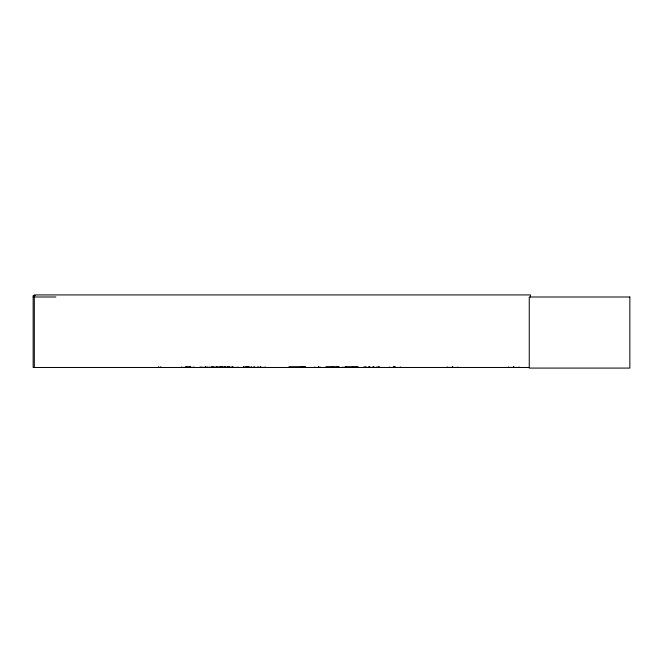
<?xml version="1.0" encoding="UTF-8"?>
<svg xmlns="http://www.w3.org/2000/svg" width="663" height="663" viewBox="0 0 663 663"><rect width="100%" height="100%" fill="white"/><g stroke="black" fill="none" stroke-linecap="round" stroke-linejoin="round"><path stroke-width="0.99" d="M304.019 366.747L304.035 367.426M209.293 367.41L209.326 366.946L209.367 367.484M363.573 367.484L379.128 367.459L379.112 366.598M224.425 367.41L224.376 366.747M188.731 367.41L188.623 366.747M243.213 367.484L251.02 367.41M216.528 367.393L216.528 366.896M221.525 367.41L221.45 366.896M314.303 367.484L319.956 367.41M342.357 367.484L358.293 367.443M187.38 367.393L187.331 366.946M247.987 367.393L248.012 366.946M337.525 367.335L337.459 366.946M199.886 367.41L209.326 367.335M363.83 367.41L363.879 366.946L363.921 367.484M193.861 367.41L181.239 367.41M181.521 367.41L181.571 366.946L181.629 367.484M243.528 367.41L243.586 366.946M201.809 367.41L201.875 366.946L201.933 367.484M207.196 367.41L207.262 366.946L207.328 367.484M342.779 367.41L342.846 366.946L342.92 367.484M346.103 367.41L346.177 366.946L346.243 367.484M35.222 295.665L33.15 295.665L33.15 367.484L529.389 367.484M33.15 296.999L55.891 296.999M288.902 367.02L302.179 367.02M325.815 367.02L339.091 367.02M345 367.02L358.277 367.02M288.877 367.211L302.204 367.211M325.79 367.194L339.116 367.211M344.975 367.194L358.302 367.194M211.199 366.946L238.208 367.459M288.894 367.443L302.195 367.443M303.414 367.393L304.325 366.896M305.834 367.459L305.386 367.41M325.798 367.443L339.1 367.443M395.281 367.484L395.165 366.747M244.498 367.484L244.564 366.896L244.713 367.41M369.656 367.41L369.589 366.946M216.61 367.393L216.61 366.896M251.327 367.41L265.556 367.41M229.555 367.393L229.489 366.896M378.871 367.41L378.83 366.946M228.76 367.393L228.71 366.896M394.783 367.393L394.792 366.747M530.425 296.999L530.425 294.919L34.319 294.919L34.319 367.484M519.021 366.896L519.021 367.484L508.355 367.41L508.355 366.896M513.875 366.747L513.875 367.484M513.502 366.747L513.502 367.484M457.909 366.896L457.909 367.484L447.243 367.41L447.243 366.896M452.763 366.747L452.763 367.484M452.39 366.747L452.39 367.484M400.303 366.896L400.369 367.484L389.637 367.459L389.703 366.896M394.618 366.896L394.684 367.484M378.788 366.896L378.788 367.484M377.04 366.598L377.04 367.484M373.907 366.747L373.907 367.484M373.609 366.747L373.609 367.484M372.606 366.896L372.606 367.484M369.531 366.896L369.531 367.484M369.1 366.747L369.1 367.484M368.802 366.747L368.802 367.484M365.951 366.747L365.951 367.484M365.769 366.747L365.769 367.484M364.252 366.896L364.252 367.484M356.379 366.896L356.379 367.484M353.644 366.747L353.611 367.484L353.528 366.747M353.048 366.896L353.048 367.484M345.763 366.747L345.68 367.484L345.647 366.747M338.752 366.747L338.752 367.484M337.6 366.896L337.533 367.484M337.26 366.598L337.26 367.484M332.867 366.896L332.834 367.484M332.254 366.747L332.254 367.484M320.088 366.896L320.088 367.484M318.571 366.747L318.571 367.484M318.389 366.747L318.389 367.484M314.817 366.896L314.817 367.484M305.237 366.896L305.237 367.484M305.171 366.896L305.171 367.484M304.897 366.747L304.897 367.484M303.322 366.896L303.322 367.484M303.256 366.896L303.256 367.484M302.941 366.598L302.941 367.484M302.858 366.598L302.858 367.484M302.104 366.747L302.104 367.484M300.869 366.598L300.869 367.484M265.175 366.896L265.175 367.484M260.683 366.747L260.683 367.484M260.418 366.747L260.418 367.484M258.711 366.896L258.711 367.484M257.584 366.896L257.584 367.484M254.252 366.747L254.252 367.484M253.995 366.747L253.995 367.484M251.227 366.896L251.227 367.484M251.128 366.896L251.128 367.484M249.305 366.747L249.305 367.484M248.352 366.747L248.352 367.484M248.095 366.747L248.153 367.484M247.382 366.747L247.382 367.484M246.528 366.896L246.595 367.484M246.23 366.896L246.23 367.484M246.164 366.896L246.164 367.484M245.376 366.747L245.385 367.484M243.636 366.896L243.636 367.484M243.346 366.747L243.346 367.484M232.87 366.747L232.87 367.484M232.547 366.747L232.547 367.484M231.196 366.896L231.196 367.484M229.539 366.946L229.539 367.484M229.174 366.896L229.174 367.484M227.699 366.598L227.699 367.484M227.575 366.747L227.575 367.484M227.384 366.747L227.384 367.484M225.81 366.896L225.81 367.484M225.619 366.598L225.619 367.484M225.03 366.747L225.03 367.484M224.823 366.896L224.823 367.484L224.765 366.747M224.086 366.747L224.086 367.484M222.611 366.896L222.611 367.484M221.981 366.747L221.997 367.484M221.715 366.747L221.715 367.484M220.738 366.896L220.738 367.484M220.414 366.747L220.414 367.484M220.232 366.747L220.232 367.484M219.196 366.896L219.196 367.484M217.224 366.896L217.224 367.484M212.898 366.747L212.898 367.484M212.715 366.747L212.715 367.484M211.132 366.896L211.132 367.484M205.745 366.747L205.745 367.484M205.563 366.747L205.522 367.484M205.207 366.747L205.207 367.484M200.168 366.896L200.168 367.484M193.952 366.896L193.952 367.484M190.604 366.747L190.662 367.484M190.314 366.747L190.314 367.484M189.121 366.896L189.121 367.484M187.405 366.896L187.472 367.484M186.344 366.747L186.344 367.484M186.088 366.747L186.088 367.484M185.516 366.896L185.516 367.484M160.778 366.598L160.778 367.484M158.706 366.598L158.706 367.484M629.85 296.999L529.256 296.999L529.256 368.081L629.85 368.081L629.85 296.999M370.186 367.41L370.145 366.946L370.103 367.484M237.984 367.41L237.951 366.946L237.909 367.484M393.466 367.484L393.466 366.747L393.466 367.484M189.51 367.484L189.51 366.896L189.444 367.484"/></g></svg>
